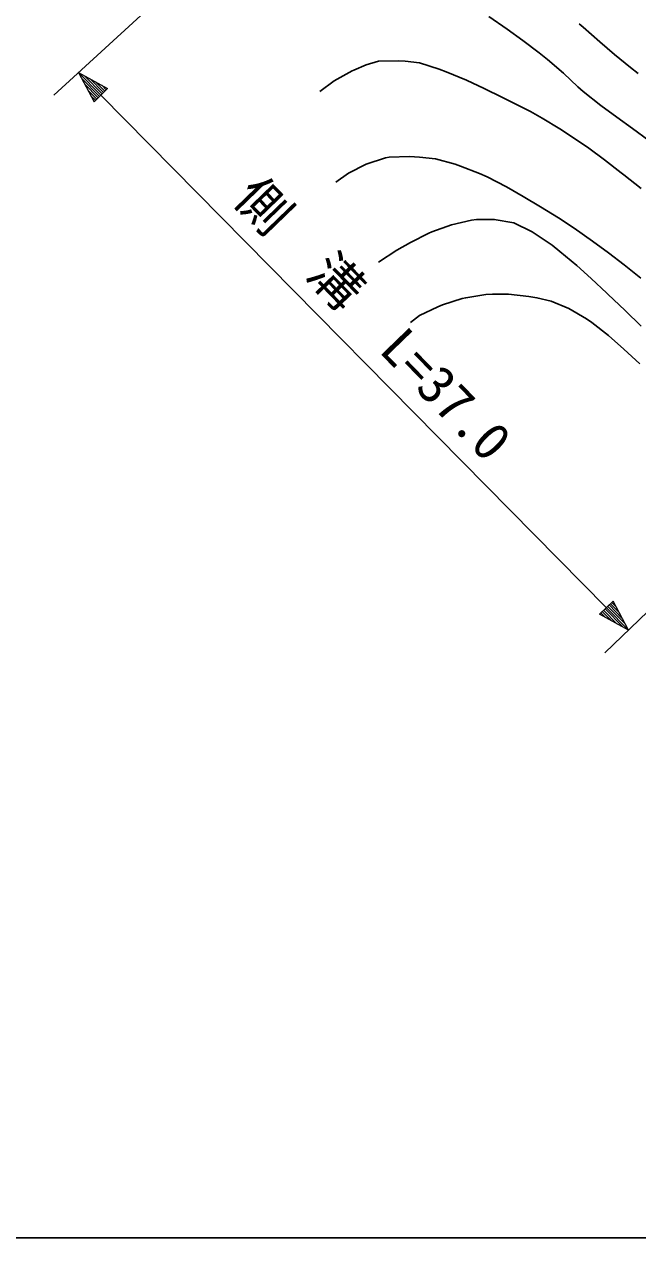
# Model space of a CAD drawing. Units: millimetres, scale not verified. Extents: x 40000 to 680000, y 20000 to 380000.
# Drawn here: x 199565 to 228772, y 205000 to 262753 of the extents above; entities that cross this region are included whole.
import ezdxf
from ezdxf.enums import TextEntityAlignment as Align

# ---------------------------------------------------------------- set-up
doc = ezdxf.new("R2010")
doc.units = ezdxf.units.MM
doc.header["$LTSCALE"] = 1000
for name, color, linetype, lineweight in [('M-BGD', 7, 'Continuous', 25), ('M-STR-HTXT', 7, 'Continuous', 13), ('M-TTL-BAND', 7, 'Continuous', 25)]:
    doc.layers.add(name, color=color, linetype=linetype, lineweight=lineweight)
doc.styles.add('ＭＳ ゴシック', font='')
doc.styles.get('ＭＳ ゴシック').set_extended_font_data('MS Gothic')

msp = doc.modelspace()

# ---------------------------------------------------------------- linework, layer by layer
at = {"layer": 'M-BGD'}
for points in [[(221684, 263116), (222550, 262521), (223303, 261982), (224078, 261395), (224478, 261084), (225234, 260420), (225926, 259768), (226171, 259560), (227016, 258894), (227783, 258332), (228528, 257798), (229306, 257219)], [(225976, 262778), (226171, 262608), (226964, 261919), (227667, 261318), (228422, 260700), (228796, 260407)], [(213640, 259560), (214318, 260068), (215184, 260544), (215249, 260576), (215842, 260830), (216434, 260999), (217402, 261017), (217704, 260999), (218382, 260915), (219313, 260624), (219652, 260491), (220621, 260088), (221461, 259699), (222335, 259272), (222784, 259052), (223662, 258606), (224224, 258290), (225066, 257782), (225578, 257443), (226437, 256852), (227183, 256308), (227982, 255689), (228118, 255581), (228937, 254934)], [(214402, 255242), (214995, 255665), (215842, 256089), (216771, 256395), (216942, 256427), (217911, 256457), (218382, 256427), (219144, 256343), (220088, 256090), (220329, 256004), (221243, 255657), (221599, 255496), (222517, 255023), (223312, 254554), (224139, 254057), (224992, 253543), (225748, 253041), (226623, 252427), (227383, 251873), (228120, 251310), (228925, 250670)], [(216434, 251432), (217309, 251994), (217958, 252363), (218834, 252810), (218974, 252871), (219906, 253210), (220858, 253434), (221091, 253464), (221938, 253464), (222869, 253295), (223751, 252870), (223885, 252787), (224696, 252238), (225070, 251940), (225865, 251269), (226554, 250655), (227306, 249956), (227356, 249908), (228174, 249129), (228931, 248389)], [(217958, 248553), (218382, 248892), (219253, 249312), (219482, 249400), (220417, 249699), (220583, 249739), (221548, 249884), (221853, 249908), (222615, 249908), (223586, 249804), (223970, 249739), (224647, 249569), (225494, 249231), (226337, 248737), (226594, 248553), (227379, 247936), (228118, 247283), (228871, 246590)]]:
    msp.add_lwpolyline(points, dxfattribs=at)
at = {"layer": 'M-STR-HTXT'}
for p, q in [((200975, 259372), (216666, 273766)), ((202154, 260453), (202887, 259069)), ((202154, 260453), (203528, 259701)), ((202154, 260453), (203207, 259385)), ((203143, 259322), (202300, 260176)), ((203271, 259449), (202429, 260303)), ((202447, 259900), (203079, 259259)), ((202703, 260152), (203335, 259512)), ((203399, 259575), (202978, 260002)), ((203015, 259196), (202594, 259623)), ((202740, 259346), (202951, 259133)), ((202887, 259069), (203528, 259701)), ((227278, 234987), (203207, 259385)), ((203253, 259852), (203464, 259638)), ((227209, 232837), (243161, 248224)), ((227599, 235303), (226958, 234671)), ((228038, 234473), (227406, 235114)), ((227470, 235177), (227892, 234750)), ((227745, 235026), (227535, 235240)), ((228332, 233919), (227599, 235303)), ((228332, 233919), (226958, 234671)), ((227233, 234521), (227022, 234734)), ((227086, 234797), (227507, 234370)), ((227782, 234220), (227150, 234861)), ((227214, 234924), (228057, 234070)), ((228332, 233919), (227278, 234987)), ((227342, 235050), (228185, 234196))]:
    msp.add_line(p, q, dxfattribs=at)
at = {"layer": 'M-TTL-BAND'}
msp.add_line((40000, 205000), (579000, 205000), dxfattribs=at)

# ---------------------------------------------------------------- texts
at = {"layer": 'M-STR-HTXT', "style": 'ＭＳ ゴシック'}
msp.add_text('側\u3000溝\u3000L=37.0', height=1833, rotation=314.023, dxfattribs=at).set_placement((215121, 247727), align=Align.BOTTOM_CENTER)

doc.saveas('drawing.dxf')
